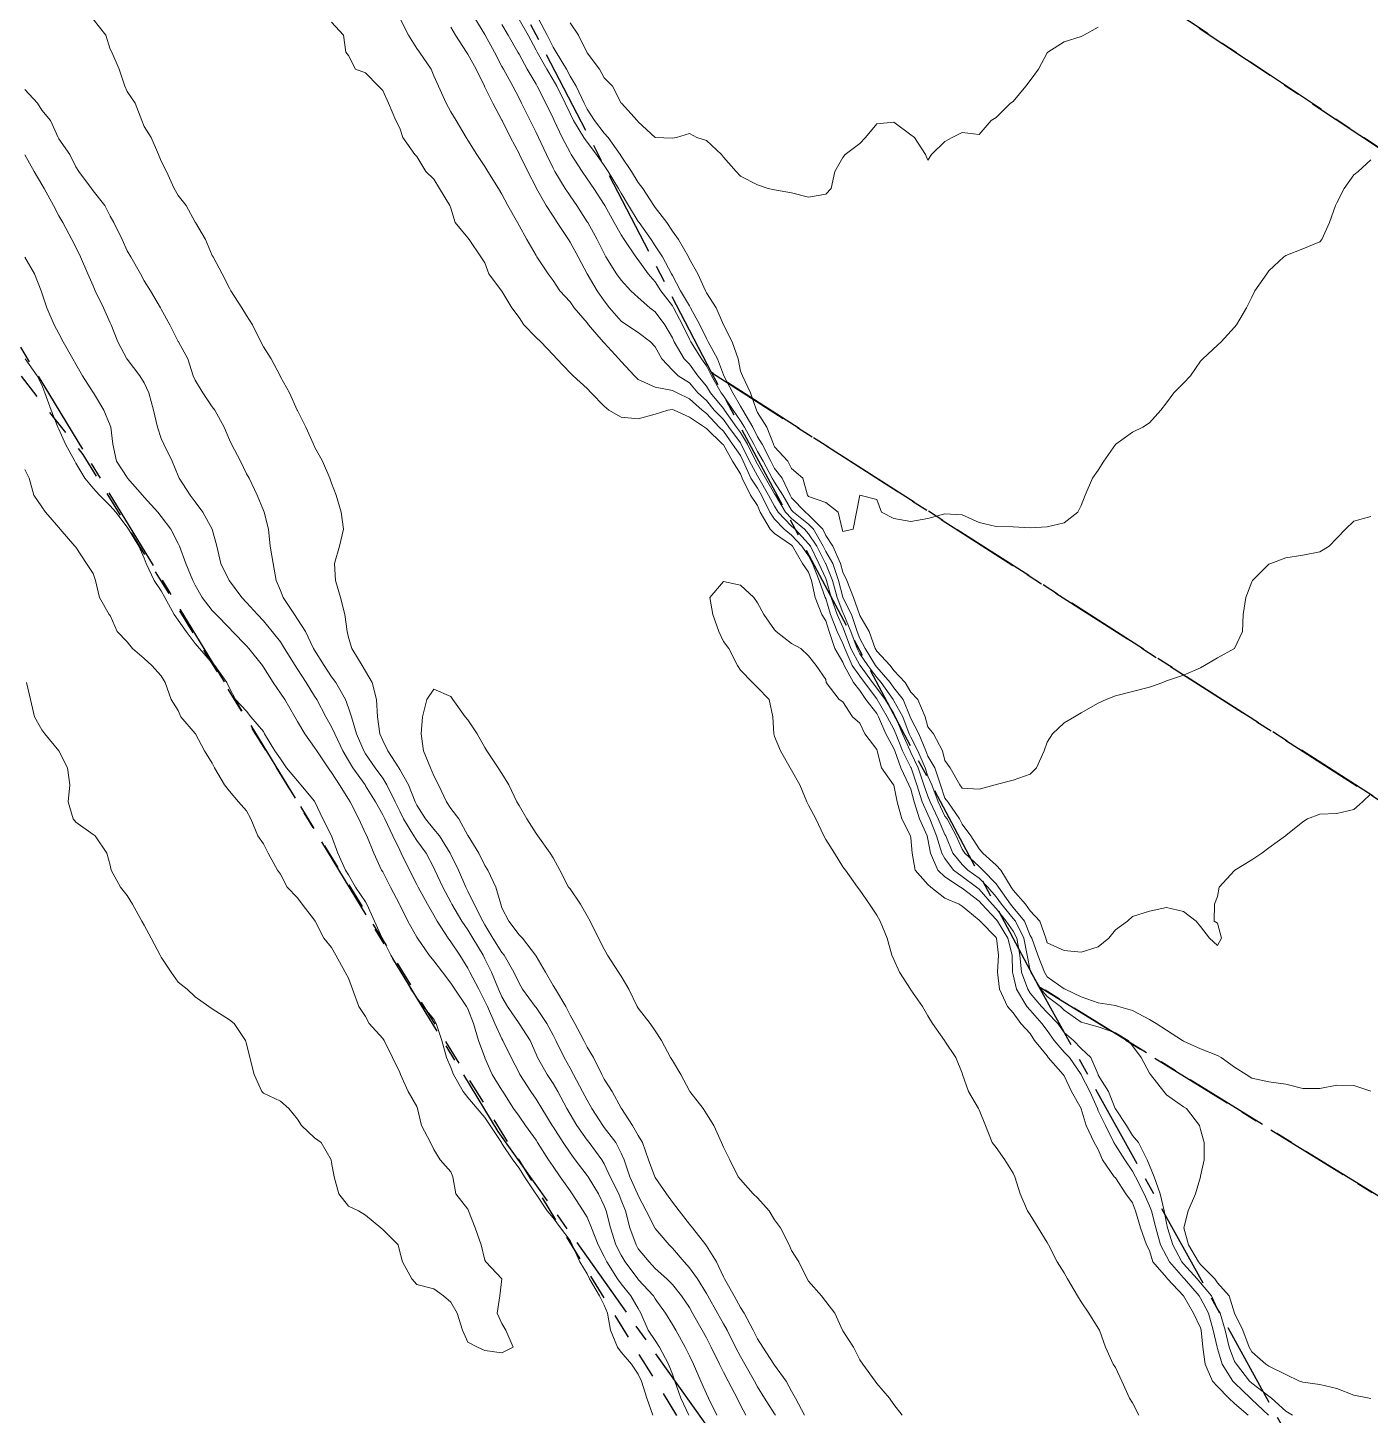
# Model space of a CAD drawing. Header units: centimetres. Extents: x 0 to 642158, y -847 to 649707.
# Drawn here: x 617417.83 to 617457.23, y 620195.25 to 620235.97 of the extents above; entities that cross this region are included whole.
import ezdxf

# ---------------------------------------------------------------- set-up
doc = ezdxf.new("R2010")
doc.units = ezdxf.units.CM
doc.header["$MEASUREMENT"] = 0
doc.linetypes.add('CENTERX2', pattern=[4, 2.5, -0.5, 0.5, -0.5])
doc.linetypes.add('JIS_02_0.7', pattern=[1.35, 0.75, -0.6])
doc.layers.add('SPW_parcellaire cadastral', color=7, linetype='CENTERX2', lineweight=25, true_color=0xff0542)
doc.layers.add('WAL_parcellaire agricole', color=7, linetype='JIS_02_0.7', lineweight=25)
doc.layers.add('WAL_topographie 0.5', color=253, linetype='Continuous', lineweight=20)

msp = doc.modelspace()

# ---------------------------------------------------------------- linework, layer by layer
at = {"layer": 'SPW_parcellaire cadastral'}
for points in [[(617422.264, 620255.938), (617394.382, 620310.321), (617388.083, 620323.22), (617458.111, 620272.172), (617456.24, 620269.434), (617460.908, 620266.101), (617462.09, 620267.668), (617460.938, 620270.103), (617463.522, 620267.972), (617485.747, 620213.588), (617422.264, 620255.938)], [(617422.264, 620255.938), (617485.747, 620213.588), (617491.611, 620191.308), (617483.013, 620196.657), (617477.521, 620200.466), (617437.901, 620225.854), (617422.264, 620255.938)], [(617456.546, 620168.435), (617388.461, 620212.187), (617404.111, 620243.08), (617409.815, 620239.405), (617431.631, 620203.58), (617456.546, 620168.435)], [(617491.867, 620188.41), (617491.495, 620180.646), (617447.506, 620207.836), (617437.901, 620225.854), (617477.521, 620200.466), (617476.154, 620198.338), (617481.797, 620194.543), (617491.867, 620188.41)], [(617458.142, 620188.627), (617447.506, 620207.836), (617491.495, 620180.646), (617492.229, 620172.734), (617497.335, 620165.167), (617458.142, 620188.627)]]:
    msp.add_lwpolyline(points, dxfattribs=at)
at = {"layer": 'WAL_parcellaire agricole'}
msp.add_lwpolyline([(617410.112, 620235.279), (617419.446, 620223.447), (617467.955, 620144.953)], dxfattribs=at)
at = {"layer": 'WAL_topographie 0.5'}
for points in [[(617439.777, 620195.25), (617439.75, 620195.291), (617439.45, 620195.75), (617439.25, 620196.082), (617439.161, 620196.25), (617438.878, 620196.75), (617438.75, 620196.97), (617438.602, 620197.25), (617438.354, 620197.75), (617438.25, 620197.938), (617438.075, 620198.25), (617437.788, 620198.75), (617437.75, 620198.819), (617437.483, 620199.25), (617437.25, 620199.577), (617437.098, 620199.75), (617436.75, 620200.156), (617436.659, 620200.25), (617436.25, 620200.732), (617436.239, 620200.75), (617435.982, 620201.25), (617435.75, 620201.7), (617435.73, 620201.75), (617435.506, 620202.25), (617435.333, 620202.75), (617435.25, 620202.94), (617435.091, 620203.25), (617434.75, 620203.698), (617434.71, 620203.75), (617434.391, 620204.25), (617434.25, 620204.494), (617434.115, 620204.75), (617433.849, 620205.25), (617433.75, 620205.438), (617433.578, 620205.75), (617433.33, 620206.25), (617433.25, 620206.402), (617433.065, 620206.75), (617432.75, 620207.215), (617432.722, 620207.25), (617432.354, 620207.75), (617432.25, 620207.93), (617432.102, 620208.25), (617431.817, 620208.75), (617431.75, 620208.831), (617431.482, 620209.25), (617431.25, 620209.638), (617431.185, 620209.75), (617430.936, 620210.25), (617430.75, 620210.635), (617430.694, 620210.75), (617430.476, 620211.25), (617430.25, 620211.707), (617430.229, 620211.75), (617429.912, 620212.25), (617429.75, 620212.449), (617429.504, 620212.75), (617429.25, 620213.153), (617429.204, 620213.25), (617429.004, 620213.75), (617428.75, 620214.196), (617428.719, 620214.25), (617428.4, 620214.75), (617428.25, 620215.056), (617428.167, 620215.25), (617428.094, 620215.75), (617428.07, 620216.25), (617427.939, 620216.75), (617427.75, 620217.082), (617427.646, 620217.25), (617427.347, 620217.75), (617427.25, 620218.074), (617427.205, 620218.25), (617427.142, 620218.75), (617427.011, 620219.25), (617426.868, 620219.75), (617426.839, 620220.25), (617426.984, 620220.75), (617427.103, 620221.25), (617427.036, 620221.75), (617426.881, 620222.25), (617426.75, 620222.607), (617426.702, 620222.75), (617426.487, 620223.25), (617426.25, 620223.673), (617426.216, 620223.75), (617425.998, 620224.25), (617425.75, 620224.731), (617425.741, 620224.75), (617425.515, 620225.25), (617425.25, 620225.726), (617425.238, 620225.75), (617424.981, 620226.25), (617424.75, 620226.601), (617424.674, 620226.75), (617424.429, 620227.25), (617424.25, 620227.519), (617424.115, 620227.75), (617423.795, 620228.25), (617423.75, 620228.323), (617423.538, 620228.75), (617423.272, 620229.25), (617423.25, 620229.288), (617423.049, 620229.75), (617422.76, 620230.25), (617422.75, 620230.265), (617422.48, 620230.75), (617422.25, 620231.041), (617422.134, 620231.25), (617421.902, 620231.75), (617421.75, 620232.053), (617421.674, 620232.25), (617421.454, 620232.75), (617421.25, 620233.067), (617421.185, 620233.25), (617420.984, 620233.75), (617420.75, 620234.102), (617420.684, 620234.25), (617420.52, 620234.75), (617420.297, 620235.25), (617420.25, 620235.344), (617420.129, 620235.75), (617419.75, 620236.215)], [(617426.75, 620236.133), (617427.099, 620235.75), (617427.173, 620235.25), (617427.25, 620235.15), (617427.45, 620234.75), (617427.75, 620234.645), (617428.131, 620234.25), (617428.25, 620234.131), (617428.423, 620233.75), (617428.633, 620233.25), (617428.75, 620233.019), (617428.841, 620232.75), (617429.192, 620232.25), (617429.25, 620232.194), (617429.517, 620231.75), (617429.75, 620231.529), (617429.913, 620231.25), (617430.218, 620230.75), (617430.25, 620230.669), (617430.373, 620230.25), (617430.75, 620229.801), (617430.785, 620229.75), (617431.128, 620229.25), (617431.25, 620229.066), (617431.365, 620228.75), (617431.737, 620228.25), (617431.75, 620228.237), (617432.037, 620227.75), (617432.25, 620227.469), (617432.395, 620227.25), (617432.75, 620226.879), (617432.891, 620226.75), (617433.25, 620226.37), (617433.362, 620226.25), (617433.75, 620225.837), (617433.841, 620225.75), (617434.25, 620225.382), (617434.37, 620225.25), (617434.75, 620224.859), (617434.882, 620224.75), (617435.25, 620224.545), (617435.75, 620224.488), (617436.25, 620224.63), (617436.621, 620224.75), (617436.75, 620224.768), (617436.802, 620224.75), (617437.25, 620224.54), (617437.691, 620224.25), (617437.75, 620224.205), (617438.225, 620223.75), (617438.25, 620223.729), (617438.512, 620223.25), (617438.75, 620222.875), (617438.798, 620222.75), (617439.046, 620222.25), (617439.25, 620221.95), (617439.33, 620221.75), (617439.622, 620221.25), (617439.75, 620221.124), (617440.25, 620220.78), (617440.278, 620220.75), (617440.569, 620220.25), (617440.75, 620219.987), (617440.832, 620219.75), (617440.943, 620219.25), (617441.138, 620218.75), (617441.25, 620218.565), (617441.348, 620218.25), (617441.521, 620217.75), (617441.75, 620217.351), (617441.791, 620217.25), (617442.066, 620216.75), (617442.25, 620216.521), (617442.426, 620216.25), (617442.75, 620215.84), (617442.803, 620215.75), (617443.011, 620215.25), (617443.25, 620214.817), (617443.275, 620214.75), (617443.458, 620214.25), (617443.692, 620213.75), (617443.75, 620213.625), (617443.843, 620213.25), (617444.001, 620212.75), (617444.224, 620212.25), (617444.25, 620212.154), (617444.325, 620211.75), (617444.539, 620211.25), (617444.75, 620211.047), (617445.204, 620210.75), (617445.25, 620210.719), (617445.75, 620210.34), (617445.828, 620210.25), (617446.25, 620209.798), (617446.288, 620209.75), (617446.597, 620209.25), (617446.719, 620208.75), (617446.727, 620208.25), (617446.75, 620208.177), (617446.85, 620207.75), (617447.15, 620207.25), (617447.25, 620207.136), (617447.595, 620206.75), (617447.75, 620206.541), (617447.955, 620206.25), (617448.25, 620205.902), (617448.401, 620205.75), (617448.744, 620205.25), (617448.75, 620205.239), (617448.999, 620204.75), (617449.221, 620204.25), (617449.25, 620204.187), (617449.458, 620203.75), (617449.71, 620203.25), (617449.75, 620203.181), (617450.027, 620202.75), (617450.25, 620202.41), (617450.341, 620202.25), (617450.592, 620201.75), (617450.75, 620201.396), (617450.806, 620201.25), (617450.942, 620200.75), (617451.072, 620200.25), (617451.25, 620199.915), (617451.34, 620199.75), (617451.75, 620199.282), (617451.779, 620199.25), (617452.205, 620198.75), (617452.25, 620198.688), (617452.481, 620198.25), (617452.62, 620197.75), (617452.737, 620197.25), (617452.75, 620197.208), (617452.885, 620196.75), (617453.199, 620196.25), (617453.25, 620196.198), (617453.715, 620195.75), (617453.75, 620195.717), (617454.242, 620195.25)], [(617428.752, 620236.25), (617429.006, 620235.75), (617429.25, 620235.355), (617429.327, 620235.25), (617429.67, 620234.75), (617429.75, 620234.561), (617429.89, 620234.25), (617430.115, 620233.75), (617430.25, 620233.504), (617430.408, 620233.25), (617430.704, 620232.75), (617430.75, 620232.672), (617431.015, 620232.25), (617431.25, 620231.895), (617431.334, 620231.75), (617431.644, 620231.25), (617431.75, 620231.08), (617431.921, 620230.75), (617432.208, 620230.25), (617432.25, 620230.167), (617432.48, 620229.75), (617432.75, 620229.287), (617432.774, 620229.25), (617433.109, 620228.75), (617433.25, 620228.554), (617433.448, 620228.25), (617433.75, 620227.92), (617433.869, 620227.75), (617434.25, 620227.305), (617434.29, 620227.25), (617434.721, 620226.75), (617434.75, 620226.719), (617435.184, 620226.25), (617435.25, 620226.169), (617435.643, 620225.75), (617435.75, 620225.648), (617436.25, 620225.418), (617436.75, 620225.327), (617436.887, 620225.25), (617437.25, 620225.078), (617437.623, 620224.75), (617437.75, 620224.647), (617438.124, 620224.25), (617438.25, 620224.127), (617438.511, 620223.75), (617438.75, 620223.414), (617438.83, 620223.25), (617439.052, 620222.75), (617439.25, 620222.459), (617439.366, 620222.25), (617439.606, 620221.75), (617439.75, 620221.551), (617440.035, 620221.25), (617440.25, 620221.075), (617440.55, 620220.75), (617440.75, 620220.473), (617440.863, 620220.25), (617441.057, 620219.75), (617441.233, 620219.25), (617441.25, 620219.214), (617441.394, 620218.75), (617441.583, 620218.25), (617441.75, 620217.902), (617441.807, 620217.75), (617442.025, 620217.25), (617442.25, 620216.937), (617442.386, 620216.75), (617442.75, 620216.27), (617442.765, 620216.25), (617443.058, 620215.75), (617443.25, 620215.385), (617443.306, 620215.25), (617443.501, 620214.75), (617443.75, 620214.264), (617443.756, 620214.25), (617443.929, 620213.75), (617444.081, 620213.25), (617444.25, 620212.878), (617444.309, 620212.75), (617444.504, 620212.25), (617444.656, 620211.75), (617444.75, 620211.584), (617444.996, 620211.25), (617445.25, 620211.056), (617445.674, 620210.75), (617445.75, 620210.691), (617446.131, 620210.25), (617446.25, 620210.123), (617446.55, 620209.75), (617446.75, 620209.458), (617446.862, 620209.25), (617446.948, 620208.75), (617446.999, 620208.25), (617447.177, 620207.75), (617447.25, 620207.64), (617447.586, 620207.25), (617447.75, 620207.069), (617448.059, 620206.75), (617448.25, 620206.479), (617448.518, 620206.25), (617448.75, 620206.015), (617449.029, 620205.75), (617449.243, 620205.25), (617449.25, 620205.233), (617449.548, 620204.75), (617449.747, 620204.25), (617449.75, 620204.242), (617450.076, 620203.75), (617450.25, 620203.459), (617450.432, 620203.25), (617450.685, 620202.75), (617450.75, 620202.576), (617450.884, 620202.25), (617451.069, 620201.75), (617451.179, 620201.25), (617451.25, 620200.884), (617451.283, 620200.75), (617451.435, 620200.25), (617451.702, 620199.75), (617451.75, 620199.695), (617452.149, 620199.25), (617452.25, 620199.133), (617452.571, 620198.75), (617452.75, 620198.376), (617452.822, 620198.25), (617452.977, 620197.75), (617453.093, 620197.25), (617453.25, 620196.831), (617453.301, 620196.75), (617453.691, 620196.25), (617453.75, 620196.193), (617454.25, 620195.806), (617454.329, 620195.75), (617454.75, 620195.373), (617454.951, 620195.25)], [(617430.955, 620236.25), (617431.25, 620235.769), (617431.261, 620235.75), (617431.533, 620235.25), (617431.75, 620234.835), (617431.794, 620234.75), (617432.064, 620234.25), (617432.25, 620233.9), (617432.326, 620233.75), (617432.575, 620233.25), (617432.75, 620232.898), (617432.819, 620232.75), (617433.052, 620232.25), (617433.25, 620231.845), (617433.298, 620231.75), (617433.603, 620231.25), (617433.75, 620231.031), (617433.946, 620230.75), (617434.25, 620230.275), (617434.265, 620230.25), (617434.541, 620229.75), (617434.75, 620229.341), (617434.801, 620229.25), (617435.111, 620228.75), (617435.25, 620228.556), (617435.529, 620228.25), (617435.75, 620228.052), (617436.087, 620227.75), (617436.25, 620227.628), (617436.527, 620227.25), (617436.75, 620226.867), (617436.802, 620226.75), (617437.096, 620226.25), (617437.25, 620226.094), (617437.499, 620225.75), (617437.75, 620225.451), (617437.87, 620225.25), (617438.25, 620224.791), (617438.279, 620224.75), (617438.63, 620224.25), (617438.75, 620224.088), (617438.957, 620223.75), (617439.201, 620223.25), (617439.25, 620223.16), (617439.488, 620222.75), (617439.75, 620222.293), (617439.777, 620222.25), (617440.069, 620221.75), (617440.25, 620221.563), (617440.623, 620221.25), (617440.75, 620221.113), (617440.986, 620220.75), (617441.243, 620220.25), (617441.25, 620220.235), (617441.449, 620219.75), (617441.582, 620219.25), (617441.75, 620218.808), (617441.78, 620218.75), (617441.991, 620218.25), (617442.169, 620217.75), (617442.25, 620217.599), (617442.487, 620217.25), (617442.75, 620216.896), (617442.875, 620216.75), (617443.232, 620216.25), (617443.25, 620216.22), (617443.518, 620215.75), (617443.704, 620215.25), (617443.75, 620215.147), (617443.957, 620214.75), (617444.166, 620214.25), (617444.25, 620214.009), (617444.361, 620213.75), (617444.552, 620213.25), (617444.75, 620212.83), (617444.81, 620212.75), (617445.076, 620212.25), (617445.25, 620211.864), (617445.331, 620211.75), (617445.75, 620211.358), (617445.864, 620211.25), (617446.25, 620210.845), (617446.321, 620210.75), (617446.672, 620210.25), (617446.75, 620210.153), (617447.087, 620209.75), (617447.25, 620209.334), (617447.3, 620209.25), (617447.471, 620208.75), (617447.668, 620208.25), (617447.75, 620208.114), (617448.25, 620207.765), (617448.28, 620207.75), (617448.75, 620207.531), (617449.25, 620207.35), (617449.75, 620207.278), (617449.838, 620207.25), (617450.25, 620207.133), (617450.75, 620206.862), (617450.951, 620206.75), (617451.25, 620206.548), (617451.72, 620206.25), (617451.75, 620206.227), (617452.25, 620206.007), (617452.75, 620205.808), (617452.853, 620205.75), (617453.25, 620205.464), (617453.59, 620205.25), (617453.75, 620205.145), (617454.25, 620205.036), (617454.75, 620204.97), (617455.25, 620204.841), (617455.75, 620204.838), (617456.25, 620204.94), (617456.75, 620204.931), (617457.25, 620204.758)], [(617431.75, 620236.068), (617431.936, 620235.75), (617432.216, 620235.25), (617432.25, 620235.189), (617432.485, 620234.75), (617432.75, 620234.315), (617432.787, 620234.25), (617433.033, 620233.75), (617433.25, 620233.317), (617433.28, 620233.25), (617433.52, 620232.75), (617433.75, 620232.306), (617433.784, 620232.25), (617434.101, 620231.75), (617434.25, 620231.539), (617434.446, 620231.25), (617434.75, 620230.785), (617434.77, 620230.75), (617435.042, 620230.25), (617435.25, 620229.893), (617435.34, 620229.75), (617435.679, 620229.25), (617435.75, 620229.159), (617436.043, 620228.75), (617436.25, 620228.509), (617436.409, 620228.25), (617436.75, 620227.804), (617436.784, 620227.75), (617437.051, 620227.25), (617437.25, 620226.827), (617437.29, 620226.75), (617437.609, 620226.25), (617437.75, 620226.046), (617437.901, 620225.75), (617438.179, 620225.25), (617438.25, 620225.164), (617438.537, 620224.75), (617438.75, 620224.431), (617438.865, 620224.25), (617439.142, 620223.75), (617439.25, 620223.529), (617439.414, 620223.25), (617439.683, 620222.75), (617439.75, 620222.633), (617439.991, 620222.25), (617440.25, 620221.808), (617440.306, 620221.75), (617440.75, 620221.397), (617440.891, 620221.25), (617441.173, 620220.75), (617441.25, 620220.6), (617441.463, 620220.25), (617441.624, 620219.75), (617441.75, 620219.261), (617441.755, 620219.25), (617442.011, 620218.75), (617442.178, 620218.25), (617442.25, 620218.044), (617442.411, 620217.75), (617442.715, 620217.25), (617442.75, 620217.203), (617443.14, 620216.75), (617443.25, 620216.594), (617443.522, 620216.25), (617443.732, 620215.75), (617443.75, 620215.7), (617443.983, 620215.25), (617444.189, 620214.75), (617444.25, 620214.596), (617444.448, 620214.25), (617444.616, 620213.75), (617444.75, 620213.363), (617444.837, 620213.25), (617445.181, 620212.75), (617445.25, 620212.597), (617445.509, 620212.25), (617445.75, 620211.871), (617445.859, 620211.75), (617446.25, 620211.394), (617446.389, 620211.25), (617446.695, 620210.75), (617446.75, 620210.664), (617447.111, 620210.25), (617447.25, 620210.049), (617447.538, 620209.75), (617447.709, 620209.25), (617447.75, 620209.111), (617448.25, 620208.886), (617448.75, 620208.837), (617449.25, 620208.992), (617449.563, 620209.25), (617449.75, 620209.497), (617450.102, 620209.75), (617450.25, 620209.89), (617450.75, 620210.046), (617451.25, 620210.147), (617451.75, 620210.036), (617452.125, 620209.75), (617452.25, 620209.596), (617452.515, 620209.25), (617452.75, 620209.039), (617452.861, 620209.25), (617452.75, 620209.694), (617452.65, 620209.75), (617452.655, 620210.25), (617452.75, 620210.472), (617452.801, 620210.75), (617453.25, 620211.239), (617453.26, 620211.25), (617453.75, 620211.552), (617454.046, 620211.75), (617454.25, 620211.905), (617454.74, 620212.25), (617454.75, 620212.26), (617455.25, 620212.661), (617455.393, 620212.75), (617455.75, 620212.89), (617456.25, 620212.907), (617456.75, 620213.025), (617457.005, 620213.25), (617457.25, 620213.482)], [(617432.25, 620236.21), (617432.514, 620235.75), (617432.75, 620235.306), (617432.78, 620235.25), (617433.065, 620234.75), (617433.25, 620234.442), (617433.362, 620234.25), (617433.604, 620233.75), (617433.75, 620233.451), (617433.852, 620233.25), (617434.155, 620232.75), (617434.25, 620232.607), (617434.526, 620232.25), (617434.75, 620231.929), (617434.863, 620231.75), (617435.17, 620231.25), (617435.25, 620231.115), (617435.466, 620230.75), (617435.75, 620230.287), (617435.776, 620230.25), (617436.125, 620229.75), (617436.25, 620229.572), (617436.457, 620229.25), (617436.721, 620228.75), (617436.75, 620228.701), (617436.991, 620228.25), (617437.25, 620227.804), (617437.284, 620227.75), (617437.552, 620227.25), (617437.75, 620226.847), (617437.804, 620226.75), (617438.073, 620226.25), (617438.25, 620225.782), (617438.263, 620225.75), (617438.528, 620225.25), (617438.75, 620224.861), (617438.82, 620224.75), (617439.11, 620224.25), (617439.25, 620223.963), (617439.388, 620223.75), (617439.637, 620223.25), (617439.75, 620223.032), (617439.974, 620222.75), (617440.204, 620222.25), (617440.25, 620222.172), (617440.659, 620221.75), (617440.75, 620221.678), (617441.161, 620221.25), (617441.25, 620221.071), (617441.459, 620220.75), (617441.685, 620220.25), (617441.75, 620219.995), (617441.874, 620219.75), (617442.069, 620219.25), (617442.242, 620218.75), (617442.25, 620218.723), (617442.523, 620218.25), (617442.703, 620217.75), (617442.75, 620217.671), (617443.14, 620217.25), (617443.25, 620217.104), (617443.584, 620216.75), (617443.75, 620216.468), (617443.949, 620216.25), (617444.167, 620215.75), (617444.25, 620215.452), (617444.415, 620215.25), (617444.673, 620214.75), (617444.75, 620214.461), (617444.905, 620214.25), (617445.188, 620213.75), (617445.25, 620213.651), (617445.75, 620213.623), (617446.226, 620213.75), (617446.25, 620213.758), (617446.75, 620213.891), (617447.25, 620214.06), (617447.438, 620214.25), (617447.661, 620214.75), (617447.75, 620215), (617447.901, 620215.25), (617448.25, 620215.574), (617448.548, 620215.75), (617448.75, 620215.863), (617449.25, 620216.152), (617449.476, 620216.25), (617449.75, 620216.367), (617450.25, 620216.485), (617450.75, 620216.612), (617451.146, 620216.75), (617451.25, 620216.803), (617451.75, 620216.97), (617452.25, 620217.188), (617452.362, 620217.25), (617452.75, 620217.478), (617453.25, 620217.75), (617453.25, 620217.75), (617453.477, 620218.25), (617453.498, 620218.75), (617453.582, 620219.25), (617453.75, 620219.706), (617453.77, 620219.75), (617454.25, 620220.226), (617454.31, 620220.25), (617454.75, 620220.412), (617455.25, 620220.491), (617455.75, 620220.591), (617456.025, 620220.75), (617456.25, 620220.99), (617456.5, 620221.25), (617456.75, 620221.49), (617457.25, 620221.628)], [(617432.809, 620236.25), (617433.076, 620235.75), (617433.25, 620235.399), (617433.34, 620235.25), (617433.639, 620234.75), (617433.75, 620234.546), (617433.929, 620234.25), (617434.166, 620233.75), (617434.25, 620233.582), (617434.461, 620233.25), (617434.75, 620232.879), (617434.862, 620232.75), (617435.217, 620232.25), (617435.25, 620232.197), (617435.552, 620231.75), (617435.75, 620231.425), (617435.882, 620231.25), (617436.211, 620230.75), (617436.25, 620230.692), (617436.584, 620230.25), (617436.75, 620229.997), (617436.932, 620229.75), (617437.222, 620229.25), (617437.25, 620229.181), (617437.494, 620228.75), (617437.718, 620228.25), (617437.75, 620228.186), (617438.034, 620227.75), (617438.249, 620227.25), (617438.25, 620227.248), (617438.503, 620226.75), (617438.677, 620226.25), (617438.75, 620225.894), (617438.811, 620225.75), (617439.047, 620225.25), (617439.221, 620224.75), (617439.25, 620224.678), (617439.526, 620224.25), (617439.717, 620223.75), (617439.75, 620223.665), (617440.135, 620223.25), (617440.25, 620223.032), (617440.581, 620222.75), (617440.711, 620222.25), (617440.75, 620222.209), (617441.25, 620222.032), (617441.612, 620221.75), (617441.73, 620221.25), (617441.75, 620221.182), (617442.053, 620221.25), (617442.152, 620221.75), (617442.25, 620222.25), (617442.25, 620222.25), (617442.25, 620222.25), (617442.75, 620222.125), (617442.886, 620221.75), (617443.25, 620221.568), (617443.75, 620221.479), (617444.25, 620221.568), (617444.75, 620221.708), (617445.25, 620221.676), (617445.75, 620221.447), (617446.25, 620221.334), (617446.75, 620221.32), (617447.25, 620221.295), (617447.75, 620221.319), (617448.25, 620221.439), (617448.646, 620221.75), (617448.75, 620221.95), (617448.865, 620222.25), (617449.083, 620222.75), (617449.25, 620222.983), (617449.412, 620223.25), (617449.75, 620223.74), (617449.762, 620223.75), (617450.25, 620224.103), (617450.554, 620224.25), (617450.75, 620224.375), (617451.08, 620224.75), (617451.25, 620224.963), (617451.467, 620225.25), (617451.75, 620225.538), (617451.958, 620225.75), (617452.25, 620226.181), (617452.316, 620226.25), (617452.75, 620226.652), (617452.853, 620226.75), (617453.25, 620227.181), (617453.304, 620227.25), (617453.597, 620227.75), (617453.75, 620228.063), (617453.846, 620228.25), (617454.194, 620228.75), (617454.25, 620228.831), (617454.693, 620229.25), (617454.75, 620229.286), (617455.25, 620229.483), (617455.75, 620229.689), (617455.807, 620229.75), (617456.035, 620230.25), (617456.213, 620230.75), (617456.25, 620230.829), (617456.469, 620231.25), (617456.75, 620231.652), (617456.878, 620231.75), (617457.25, 620232.087)], [(617433.75, 620236.109), (617433.998, 620235.75), (617434.241, 620235.25), (617434.25, 620235.232), (617434.608, 620234.75), (617434.75, 620234.496), (617434.994, 620234.25), (617435.25, 620233.758), (617435.257, 620233.75), (617435.718, 620233.25), (617435.75, 620233.205), (617436.245, 620232.75), (617436.25, 620232.745), (617436.75, 620232.728), (617436.875, 620232.75), (617437.25, 620232.86), (617437.464, 620232.75), (617437.75, 620232.656), (617438.191, 620232.25), (617438.25, 620232.174), (617438.618, 620231.75), (617438.75, 620231.615), (617439.25, 620231.361), (617439.562, 620231.25), (617439.75, 620231.21), (617440.25, 620231.121), (617440.75, 620230.994), (617441.25, 620231.088), (617441.412, 620231.25), (617441.517, 620231.75), (617441.75, 620232.162), (617441.822, 620232.25), (617442.25, 620232.571), (617442.422, 620232.75), (617442.75, 620233.146), (617443.25, 620233.193), (617443.75, 620232.822), (617443.854, 620232.75), (617444.176, 620232.25), (617444.25, 620232.083), (617444.355, 620232.25), (617444.75, 620232.625), (617444.959, 620232.75), (617445.25, 620232.896), (617445.75, 620232.833), (617446.107, 620233.25), (617446.25, 620233.338), (617446.674, 620233.75), (617446.75, 620233.808), (617447.123, 620234.25), (617447.25, 620234.417), (617447.491, 620234.75), (617447.75, 620235.233), (617447.766, 620235.25), (617448.25, 620235.556), (617448.75, 620235.713), (617448.82, 620235.75), (617449.25, 620235.981)], [(617430.25, 620235.986), (617430.384, 620235.75), (617430.714, 620235.25), (617430.75, 620235.195), (617430.988, 620234.75), (617431.234, 620234.25), (617431.25, 620234.221), (617431.485, 620233.75), (617431.75, 620233.26), (617431.755, 620233.25), (617432.003, 620232.75), (617432.25, 620232.281), (617432.265, 620232.25), (617432.507, 620231.75), (617432.75, 620231.283), (617432.767, 620231.25), (617433.049, 620230.75), (617433.25, 620230.443), (617433.374, 620230.25), (617433.702, 620229.75), (617433.75, 620229.677), (617433.983, 620229.25), (617434.25, 620228.75), (617434.25, 620228.75), (617434.548, 620228.25), (617434.75, 620227.95), (617434.905, 620227.75), (617435.25, 620227.359), (617435.405, 620227.25), (617435.75, 620227.021), (617436.107, 620226.75), (617436.25, 620226.609), (617436.441, 620226.25), (617436.75, 620225.923), (617436.92, 620225.75), (617437.25, 620225.547), (617437.502, 620225.25), (617437.75, 620225.026), (617437.98, 620224.75), (617438.25, 620224.467), (617438.404, 620224.25), (617438.75, 620223.784), (617438.771, 620223.75), (617439.016, 620223.25), (617439.25, 620222.823), (617439.292, 620222.75), (617439.571, 620222.25), (617439.75, 620221.927), (617439.853, 620221.75), (617440.25, 620221.34), (617440.357, 620221.25), (617440.75, 620220.825), (617440.799, 620220.75), (617441.053, 620220.25), (617441.25, 620219.81), (617441.274, 620219.75), (617441.411, 620219.25), (617441.584, 620218.75), (617441.75, 620218.374), (617441.804, 620218.25), (617441.988, 620217.75), (617442.25, 620217.263), (617442.259, 620217.25), (617442.625, 620216.75), (617442.75, 620216.584), (617442.998, 620216.25), (617443.25, 620215.844), (617443.303, 620215.75), (617443.505, 620215.25), (617443.726, 620214.75), (617443.75, 620214.703), (617443.961, 620214.25), (617444.134, 620213.75), (617444.25, 620213.421), (617444.318, 620213.25), (617444.549, 620212.75), (617444.75, 620212.296), (617444.776, 620212.25), (617444.981, 620211.75), (617445.25, 620211.415), (617445.425, 620211.25), (617445.75, 620211.011), (617446.003, 620210.75), (617446.25, 620210.465), (617446.41, 620210.25), (617446.75, 620209.827), (617446.815, 620209.75), (617447.068, 620209.25), (617447.162, 620208.75), (617447.25, 620208.298), (617447.268, 620208.25), (617447.566, 620207.75), (617447.75, 620207.538), (617448.141, 620207.25), (617448.25, 620207.136), (617448.75, 620206.786), (617448.898, 620206.75), (617449.25, 620206.647), (617449.75, 620206.474), (617450.122, 620206.25), (617450.25, 620206.09), (617450.508, 620205.75), (617450.75, 620205.294), (617450.777, 620205.25), (617451.168, 620204.75), (617451.25, 620204.65), (617451.75, 620204.302), (617451.838, 620204.25), (617452.216, 620203.75), (617452.25, 620203.639), (617452.356, 620203.25), (617452.356, 620202.75), (617452.25, 620202.264), (617452.248, 620202.25), (617452.104, 620201.75), (617451.882, 620201.25), (617451.761, 620200.75), (617451.896, 620200.25), (617452.189, 620199.75), (617452.25, 620199.678), (617452.666, 620199.25), (617452.75, 620199.136), (617453.092, 620198.75), (617453.249, 620198.25), (617453.25, 620198.247), (617453.486, 620197.75), (617453.679, 620197.25), (617453.75, 620197.11), (617454.168, 620196.75), (617454.25, 620196.686), (617454.75, 620196.447), (617455.157, 620196.25), (617455.25, 620196.218), (617455.75, 620196.15), (617456.25, 620196.038), (617456.75, 620195.838), (617457.2, 620195.75), (617457.25, 620195.742)], [(617438.904, 620195.25), (617438.75, 620195.548), (617438.65, 620195.75), (617438.389, 620196.25), (617438.25, 620196.518), (617438.132, 620196.75), (617437.886, 620197.25), (617437.75, 620197.519), (617437.626, 620197.75), (617437.343, 620198.25), (617437.25, 620198.408), (617437.022, 620198.75), (617436.75, 620199.085), (617436.588, 620199.25), (617436.25, 620199.56), (617436.066, 620199.75), (617435.75, 620200.134), (617435.685, 620200.25), (617435.498, 620200.75), (617435.374, 620201.25), (617435.25, 620201.565), (617435.176, 620201.75), (617434.927, 620202.25), (617434.75, 620202.633), (617434.678, 620202.75), (617434.31, 620203.25), (617434.25, 620203.326), (617433.944, 620203.75), (617433.75, 620204.085), (617433.657, 620204.25), (617433.391, 620204.75), (617433.25, 620204.985), (617433.072, 620205.25), (617432.791, 620205.75), (617432.75, 620205.848), (617432.574, 620206.25), (617432.251, 620206.75), (617432.25, 620206.751), (617431.912, 620207.25), (617431.75, 620207.53), (617431.65, 620207.75), (617431.447, 620208.25), (617431.25, 620208.647), (617431.196, 620208.75), (617430.894, 620209.25), (617430.75, 620209.497), (617430.577, 620209.75), (617430.279, 620210.25), (617430.25, 620210.308), (617430.014, 620210.75), (617429.782, 620211.25), (617429.75, 620211.315), (617429.522, 620211.75), (617429.25, 620212.113), (617429.165, 620212.25), (617428.863, 620212.75), (617428.75, 620212.973), (617428.615, 620213.25), (617428.374, 620213.75), (617428.25, 620213.943), (617428.03, 620214.25), (617427.75, 620214.661), (617427.696, 620214.75), (617427.484, 620215.25), (617427.334, 620215.75), (617427.25, 620216.015), (617427.16, 620216.25), (617426.877, 620216.75), (617426.75, 620216.922), (617426.528, 620217.25), (617426.25, 620217.698), (617426.22, 620217.75), (617425.982, 620218.25), (617425.75, 620218.617), (617425.663, 620218.75), (617425.329, 620219.25), (617425.25, 620219.456), (617425.128, 620219.75), (617425.034, 620220.25), (617424.952, 620220.75), (617424.896, 620221.25), (617424.768, 620221.75), (617424.75, 620221.798), (617424.562, 620222.25), (617424.333, 620222.75), (617424.25, 620222.878), (617424.073, 620223.25), (617423.816, 620223.75), (617423.75, 620223.871), (617423.601, 620224.25), (617423.322, 620224.75), (617423.25, 620224.843), (617422.975, 620225.25), (617422.75, 620225.623), (617422.691, 620225.75), (617422.536, 620226.25), (617422.258, 620226.75), (617422.25, 620226.761), (617422.007, 620227.25), (617421.75, 620227.707), (617421.729, 620227.75), (617421.433, 620228.25), (617421.25, 620228.545), (617421.14, 620228.75), (617420.862, 620229.25), (617420.75, 620229.424), (617420.609, 620229.75), (617420.361, 620230.25), (617420.25, 620230.436), (617420.093, 620230.75), (617419.75, 620231.183), (617419.702, 620231.25), (617419.333, 620231.75), (617419.25, 620231.885), (617419.071, 620232.25), (617418.75, 620232.709), (617418.73, 620232.75), (617418.505, 620233.25), (617418.25, 620233.545), (617418.121, 620233.75), (617417.75, 620234.157)], [(617438.056, 620195.25), (617437.815, 620195.75), (617437.75, 620195.883), (617437.587, 620196.25), (617437.372, 620196.75), (617437.25, 620196.996), (617437.129, 620197.25), (617436.851, 620197.75), (617436.75, 620197.916), (617436.547, 620198.25), (617436.25, 620198.663), (617436.197, 620198.75), (617435.75, 620199.231), (617435.734, 620199.25), (617435.366, 620199.75), (617435.25, 620199.947), (617435.096, 620200.25), (617434.938, 620200.75), (617434.808, 620201.25), (617434.75, 620201.397), (617434.578, 620201.75), (617434.276, 620202.25), (617434.25, 620202.291), (617433.902, 620202.75), (617433.75, 620202.95), (617433.544, 620203.25), (617433.25, 620203.71), (617433.224, 620203.75), (617432.922, 620204.25), (617432.75, 620204.527), (617432.6, 620204.75), (617432.275, 620205.25), (617432.25, 620205.299), (617432.018, 620205.75), (617431.777, 620206.25), (617431.75, 620206.295), (617431.545, 620206.75), (617431.321, 620207.25), (617431.25, 620207.402), (617431.069, 620207.75), (617430.811, 620208.25), (617430.75, 620208.37), (617430.511, 620208.75), (617430.25, 620209.142), (617430.171, 620209.25), (617429.848, 620209.75), (617429.75, 620209.926), (617429.565, 620210.25), (617429.288, 620210.75), (617429.25, 620210.828), (617429.035, 620211.25), (617428.795, 620211.75), (617428.75, 620211.833), (617428.547, 620212.25), (617428.309, 620212.75), (617428.25, 620212.873), (617428.035, 620213.25), (617427.75, 620213.726), (617427.734, 620213.75), (617427.371, 620214.25), (617427.25, 620214.463), (617427.084, 620214.75), (617426.841, 620215.25), (617426.75, 620215.456), (617426.583, 620215.75), (617426.314, 620216.25), (617426.25, 620216.357), (617426.004, 620216.75), (617425.75, 620217.142), (617425.678, 620217.25), (617425.371, 620217.75), (617425.25, 620217.946), (617425.011, 620218.25), (617424.75, 620218.565), (617424.572, 620218.75), (617424.25, 620219.106), (617424.118, 620219.25), (617423.75, 620219.737), (617423.74, 620219.75), (617423.498, 620220.25), (617423.381, 620220.75), (617423.25, 620221.25), (617423.25, 620221.25), (617422.976, 620221.75), (617422.75, 620222.06), (617422.601, 620222.25), (617422.277, 620222.75), (617422.25, 620222.821), (617422.069, 620223.25), (617421.829, 620223.75), (617421.75, 620223.917), (617421.644, 620224.25), (617421.528, 620224.75), (617421.385, 620225.25), (617421.25, 620225.551), (617421.12, 620225.75), (617420.75, 620226.242), (617420.744, 620226.25), (617420.477, 620226.75), (617420.28, 620227.25), (617420.25, 620227.312), (617420.06, 620227.75), (617419.816, 620228.25), (617419.75, 620228.392), (617419.593, 620228.75), (617419.381, 620229.25), (617419.25, 620229.531), (617419.132, 620229.75), (617418.862, 620230.25), (617418.75, 620230.452), (617418.585, 620230.75), (617418.318, 620231.25), (617418.25, 620231.368), (617418.023, 620231.75), (617417.75, 620232.239)], [(617437.238, 620195.25), (617436.997, 620195.75), (617436.823, 620196.25), (617436.75, 620196.453), (617436.636, 620196.75), (617436.373, 620197.25), (617436.25, 620197.447), (617436.039, 620197.75), (617435.827, 620198.25), (617435.75, 620198.38), (617435.536, 620198.75), (617435.25, 620199.109), (617435.141, 620199.25), (617434.829, 620199.75), (617434.75, 620199.913), (617434.569, 620200.25), (617434.382, 620200.75), (617434.25, 620201.064), (617434.137, 620201.25), (617433.812, 620201.75), (617433.75, 620201.838), (617433.461, 620202.25), (617433.25, 620202.553), (617433.115, 620202.75), (617432.795, 620203.25), (617432.75, 620203.321), (617432.439, 620203.75), (617432.25, 620204.025), (617432.092, 620204.25), (617431.774, 620204.75), (617431.75, 620204.79), (617431.462, 620205.25), (617431.25, 620205.737), (617431.244, 620205.75), (617431.063, 620206.25), (617430.91, 620206.75), (617430.75, 620207.175), (617430.712, 620207.25), (617430.366, 620207.75), (617430.25, 620207.926), (617430.001, 620208.25), (617429.75, 620208.583), (617429.616, 620208.75), (617429.268, 620209.25), (617429.25, 620209.282), (617428.988, 620209.75), (617428.75, 620210.23), (617428.74, 620210.25), (617428.479, 620210.75), (617428.25, 620211.194), (617428.219, 620211.25), (617427.993, 620211.75), (617427.786, 620212.25), (617427.75, 620212.327), (617427.546, 620212.75), (617427.298, 620213.25), (617427.25, 620213.326), (617426.979, 620213.75), (617426.75, 620214.111), (617426.647, 620214.25), (617426.313, 620214.75), (617426.25, 620214.851), (617425.966, 620215.25), (617425.75, 620215.614), (617425.67, 620215.75), (617425.374, 620216.25), (617425.25, 620216.436), (617425.033, 620216.75), (617424.75, 620217.208), (617424.722, 620217.25), (617424.32, 620217.75), (617424.25, 620217.826), (617423.842, 620218.25), (617423.75, 620218.345), (617423.359, 620218.75), (617423.25, 620218.871), (617422.957, 620219.25), (617422.75, 620219.61), (617422.679, 620219.75), (617422.47, 620220.25), (617422.285, 620220.75), (617422.25, 620220.831), (617422.034, 620221.25), (617421.75, 620221.621), (617421.651, 620221.75), (617421.25, 620222.193), (617421.201, 620222.25), (617420.762, 620222.75), (617420.75, 620222.769), (617420.44, 620223.25), (617420.33, 620223.75), (617420.269, 620224.25), (617420.25, 620224.291), (617420.069, 620224.75), (617419.761, 620225.25), (617419.75, 620225.267), (617419.443, 620225.75), (617419.25, 620226.093), (617419.16, 620226.25), (617418.878, 620226.75), (617418.75, 620226.994), (617418.612, 620227.25), (617418.398, 620227.75), (617418.25, 620228.188), (617418.229, 620228.25), (617418.034, 620228.75), (617417.75, 620229.24)], [(617436.176, 620195.25), (617436.005, 620195.75), (617435.844, 620196.25), (617435.75, 620196.457), (617435.553, 620196.75), (617435.25, 620197.105), (617435.14, 620197.25), (617434.939, 620197.75), (617434.848, 620198.25), (617434.75, 620198.477), (617434.609, 620198.75), (617434.323, 620199.25), (617434.25, 620199.399), (617434.038, 620199.75), (617433.809, 620200.25), (617433.75, 620200.376), (617433.467, 620200.75), (617433.25, 620201.04), (617433.074, 620201.25), (617432.75, 620201.74), (617432.743, 620201.75), (617432.41, 620202.25), (617432.25, 620202.499), (617432.064, 620202.75), (617431.75, 620203.224), (617431.735, 620203.25), (617431.405, 620203.75), (617431.25, 620203.99), (617431.019, 620204.25), (617430.75, 620204.577), (617430.614, 620204.75), (617430.329, 620205.25), (617430.25, 620205.451), (617430.125, 620205.75), (617429.987, 620206.25), (617429.823, 620206.75), (617429.75, 620206.873), (617429.441, 620207.25), (617429.25, 620207.504), (617429.08, 620207.75), (617428.791, 620208.25), (617428.75, 620208.314), (617428.484, 620208.75), (617428.25, 620209.218), (617428.235, 620209.25), (617428.013, 620209.75), (617427.786, 620210.25), (617427.75, 620210.32), (617427.449, 620210.75), (617427.25, 620211.106), (617427.156, 620211.25), (617426.932, 620211.75), (617426.75, 620212.25), (617426.75, 620212.25), (617426.493, 620212.75), (617426.262, 620213.25), (617426.25, 620213.269), (617425.847, 620213.75), (617425.75, 620213.866), (617425.427, 620214.25), (617425.25, 620214.512), (617425.083, 620214.75), (617424.785, 620215.25), (617424.75, 620215.311), (617424.385, 620215.75), (617424.25, 620215.911), (617423.934, 620216.25), (617423.75, 620216.592), (617423.677, 620216.75), (617423.325, 620217.25), (617423.25, 620217.325), (617422.874, 620217.75), (617422.75, 620217.898), (617422.482, 620218.25), (617422.25, 620218.583), (617422.127, 620218.75), (617421.852, 620219.25), (617421.75, 620219.443), (617421.547, 620219.75), (617421.311, 620220.25), (617421.25, 620220.402), (617421.091, 620220.75), (617420.795, 620221.25), (617420.75, 620221.315), (617420.419, 620221.75), (617420.25, 620221.94), (617419.944, 620222.25), (617419.75, 620222.458), (617419.505, 620222.75), (617419.25, 620223.188), (617419.211, 620223.25), (617418.942, 620223.75), (617418.75, 620224.185), (617418.72, 620224.25), (617418.522, 620224.75), (617418.337, 620225.25), (617418.25, 620225.486), (617418.107, 620225.75), (617417.755, 620226.25)], [(617431.75, 620197.083), (617432.083, 620197.25), (617431.859, 620197.75), (617431.75, 620197.942), (617431.612, 620198.25), (617431.69, 620198.75), (617431.75, 620199.25), (617431.275, 620199.75), (617431.25, 620199.806), (617431.139, 620200.25), (617430.962, 620200.75), (617430.767, 620201.25), (617430.75, 620201.295), (617430.393, 620201.75), (617430.306, 620202.25), (617430.25, 620202.389), (617429.94, 620202.75), (617429.75, 620203.046), (617429.652, 620203.25), (617429.386, 620203.75), (617429.27, 620204.25), (617429.25, 620204.312), (617429.002, 620204.75), (617428.769, 620205.25), (617428.75, 620205.312), (617428.539, 620205.75), (617428.29, 620206.25), (617428.25, 620206.304), (617427.855, 620206.75), (617427.75, 620206.957), (617427.546, 620207.25), (617427.365, 620207.75), (617427.25, 620208.073), (617427.148, 620208.25), (617426.873, 620208.75), (617426.75, 620208.976), (617426.518, 620209.25), (617426.269, 620209.75), (617426.25, 620209.779), (617425.882, 620210.25), (617425.75, 620210.433), (617425.447, 620210.75), (617425.25, 620211.133), (617425.165, 620211.25), (617424.889, 620211.75), (617424.75, 620212.02), (617424.585, 620212.25), (617424.378, 620212.75), (617424.25, 620212.986), (617424.015, 620213.25), (617423.75, 620213.562), (617423.607, 620213.75), (617423.311, 620214.25), (617423.25, 620214.386), (617423.02, 620214.75), (617422.753, 620215.25), (617422.75, 620215.254), (617422.328, 620215.75), (617422.25, 620215.932), (617422.042, 620216.25), (617421.863, 620216.75), (617421.75, 620216.947), (617421.473, 620217.25), (617421.25, 620217.461), (617420.908, 620217.75), (617420.75, 620217.951), (617420.46, 620218.25), (617420.25, 620218.72), (617420.226, 620218.75), (617419.942, 620219.25), (617419.824, 620219.75), (617419.75, 620219.95), (617419.554, 620220.25), (617419.25, 620220.721), (617419.216, 620220.75), (617418.782, 620221.25), (617418.75, 620221.299), (617418.354, 620221.75), (617418.25, 620221.912), (617418.014, 620222.25), (617417.876, 620222.75), (617417.75, 620223.002)], [(617450.439, 620195.25), (617450.25, 620195.613), (617450.166, 620195.75), (617449.937, 620196.25), (617449.75, 620196.647), (617449.688, 620196.75), (617449.458, 620197.25), (617449.282, 620197.75), (617449.25, 620197.807), (617448.973, 620198.25), (617448.75, 620198.582), (617448.641, 620198.75), (617448.346, 620199.25), (617448.25, 620199.433), (617448.04, 620199.75), (617447.788, 620200.25), (617447.75, 620200.323), (617447.484, 620200.75), (617447.25, 620201.131), (617447.172, 620201.25), (617446.955, 620201.75), (617446.804, 620202.25), (617446.75, 620202.357), (617446.509, 620202.75), (617446.25, 620203.111), (617446.134, 620203.25), (617445.942, 620203.75), (617445.75, 620204.209), (617445.73, 620204.25), (617445.438, 620204.75), (617445.262, 620205.25), (617445.25, 620205.285), (617445.064, 620205.75), (617444.75, 620206.229), (617444.735, 620206.25), (617444.381, 620206.75), (617444.25, 620206.968), (617444.095, 620207.25), (617443.75, 620207.738), (617443.742, 620207.75), (617443.414, 620208.25), (617443.25, 620208.623), (617443.188, 620208.75), (617443.053, 620209.25), (617442.853, 620209.75), (617442.75, 620209.924), (617442.538, 620210.25), (617442.25, 620210.658), (617442.184, 620210.75), (617441.828, 620211.25), (617441.75, 620211.343), (617441.507, 620211.75), (617441.25, 620212.15), (617441.192, 620212.25), (617440.958, 620212.75), (617440.75, 620213.152), (617440.696, 620213.25), (617440.493, 620213.75), (617440.25, 620214.177), (617440.212, 620214.25), (617439.923, 620214.75), (617439.75, 620215.173), (617439.729, 620215.25), (617439.702, 620215.75), (617439.588, 620216.25), (617439.25, 620216.606), (617439.098, 620216.75), (617438.75, 620217.113), (617438.66, 620217.25), (617438.408, 620217.75), (617438.25, 620217.957), (617438.114, 620218.25), (617437.936, 620218.75), (617437.852, 620219.25), (617438.25, 620219.72), (617438.75, 620219.614), (617439.14, 620219.25), (617439.25, 620219.095), (617439.435, 620218.75), (617439.75, 620218.303), (617439.801, 620218.25), (617440.25, 620217.9), (617440.518, 620217.75), (617440.75, 620217.533), (617440.968, 620217.25), (617441.25, 620216.843), (617441.262, 620216.75), (617441.643, 620216.25), (617441.75, 620216.185), (617442.033, 620215.75), (617442.25, 620215.558), (617442.401, 620215.25), (617442.75, 620214.788), (617442.76, 620214.75), (617442.89, 620214.25), (617443.242, 620213.75), (617443.25, 620213.742), (617443.347, 620213.25), (617443.485, 620212.75), (617443.735, 620212.25), (617443.75, 620212.195), (617443.787, 620211.75), (617443.88, 620211.25), (617444.25, 620210.829), (617444.336, 620210.75), (617444.75, 620210.427), (617445.171, 620210.25), (617445.25, 620210.188), (617445.75, 620209.784), (617445.78, 620209.75), (617446.25, 620209.275), (617446.265, 620209.25), (617446.324, 620208.75), (617446.294, 620208.25), (617446.346, 620207.75), (617446.587, 620207.25), (617446.75, 620207.057), (617446.978, 620206.75), (617447.25, 620206.452), (617447.379, 620206.25), (617447.75, 620205.793), (617447.783, 620205.75), (617448.221, 620205.25), (617448.25, 620205.214), (617448.459, 620204.75), (617448.747, 620204.25), (617448.75, 620204.245), (617448.894, 620203.75), (617449.127, 620203.25), (617449.25, 620203.049), (617449.377, 620202.75), (617449.719, 620202.25), (617449.75, 620202.219), (617450.057, 620201.75), (617450.25, 620201.485), (617450.341, 620201.25), (617450.486, 620200.75), (617450.664, 620200.25), (617450.75, 620200.09), (617450.854, 620199.75), (617451.25, 620199.288), (617451.282, 620199.25), (617451.75, 620198.753), (617451.752, 620198.75), (617452.045, 620198.25), (617452.25, 620197.816), (617452.266, 620197.75), (617452.321, 620197.25), (617452.389, 620196.75), (617452.605, 620196.25), (617452.75, 620196.095), (617453.081, 620195.75), (617453.25, 620195.6), (617453.651, 620195.25)], [(617417.799, 620216.75), (617417.917, 620216.25), (617418.037, 620215.75), (617418.25, 620215.364), (617418.336, 620215.25), (617418.75, 620214.75), (617418.75, 620214.75), (617419, 620214.25), (617419.066, 620213.75), (617419.025, 620213.25), (617419.167, 620212.75), (617419.25, 620212.656), (617419.75, 620212.296), (617419.813, 620212.25), (617420.154, 620211.75), (617420.25, 620211.393), (617420.281, 620211.25), (617420.553, 620210.75), (617420.75, 620210.5), (617420.906, 620210.25), (617421.186, 620209.75), (617421.25, 620209.629), (617421.452, 620209.25), (617421.72, 620208.75), (617421.75, 620208.697), (617422.043, 620208.25), (617422.25, 620207.957), (617422.508, 620207.75), (617422.75, 620207.528), (617423.15, 620207.25), (617423.25, 620207.181), (617423.75, 620206.856), (617423.89, 620206.75), (617424.222, 620206.25), (617424.25, 620206.15), (617424.35, 620205.75), (617424.477, 620205.25), (617424.703, 620204.75), (617424.75, 620204.702), (617425.25, 620204.467), (617425.5, 620204.25), (617425.75, 620203.941), (617425.864, 620203.75), (617426.25, 620203.395), (617426.44, 620203.25), (617426.737, 620202.75), (617426.75, 620202.667), (617426.826, 620202.25), (617426.958, 620201.75), (617427.25, 620201.388), (617427.536, 620201.25), (617427.75, 620201.125), (617428.2, 620200.75), (617428.25, 620200.704), (617428.704, 620200.25), (617428.75, 620200.05), (617428.833, 620199.75), (617429.107, 620199.25), (617429.25, 620199.092), (617429.75, 620198.96), (617430.036, 620198.75), (617430.25, 620198.573), (617430.44, 620198.25), (617430.589, 620197.75), (617430.75, 620197.393), (617431.036, 620197.25), (617431.25, 620197.15), (617431.75, 620197.083)], [(617440.623, 620195.25), (617440.362, 620195.75), (617440.25, 620195.962), (617440.087, 620196.25), (617439.75, 620196.716), (617439.728, 620196.75), (617439.402, 620197.25), (617439.25, 620197.497), (617439.121, 620197.75), (617438.859, 620198.25), (617438.75, 620198.413), (617438.563, 620198.75), (617438.285, 620199.25), (617438.25, 620199.316), (617438.042, 620199.75), (617437.75, 620200.22), (617437.729, 620200.25), (617437.341, 620200.75), (617437.25, 620200.862), (617436.946, 620201.25), (617436.75, 620201.506), (617436.582, 620201.75), (617436.25, 620202.223), (617436.237, 620202.25), (617436.051, 620202.75), (617435.872, 620203.25), (617435.75, 620203.456), (617435.583, 620203.75), (617435.258, 620204.25), (617435.25, 620204.263), (617434.979, 620204.75), (617434.75, 620205.111), (617434.679, 620205.25), (617434.439, 620205.75), (617434.25, 620206.052), (617434.149, 620206.25), (617433.885, 620206.75), (617433.75, 620206.989), (617433.627, 620207.25), (617433.325, 620207.75), (617433.25, 620207.859), (617433.023, 620208.25), (617432.75, 620208.721), (617432.735, 620208.75), (617432.352, 620209.25), (617432.25, 620209.346), (617431.948, 620209.75), (617431.75, 620210.139), (617431.712, 620210.25), (617431.572, 620210.75), (617431.339, 620211.25), (617431.25, 620211.381), (617431.069, 620211.75), (617430.756, 620212.25), (617430.75, 620212.259), (617430.489, 620212.75), (617430.25, 620213.061), (617430.119, 620213.25), (617429.884, 620213.75), (617429.75, 620214.014), (617429.654, 620214.25), (617429.447, 620214.75), (617429.377, 620215.25), (617429.417, 620215.75), (617429.546, 620216.25), (617429.75, 620216.555), (617430.25, 620216.339), (617430.308, 620216.25), (617430.671, 620215.75), (617430.75, 620215.662), (617431.018, 620215.25), (617431.25, 620214.846), (617431.308, 620214.75), (617431.634, 620214.25), (617431.75, 620214.087), (617431.949, 620213.75), (617432.189, 620213.25), (617432.25, 620213.149), (617432.477, 620212.75), (617432.75, 620212.323), (617432.801, 620212.25), (617433.165, 620211.75), (617433.25, 620211.611), (617433.447, 620211.25), (617433.706, 620210.75), (617433.75, 620210.696), (617434.058, 620210.25), (617434.25, 620209.902), (617434.335, 620209.75), (617434.584, 620209.25), (617434.75, 620208.929), (617434.85, 620208.75), (617435.168, 620208.25), (617435.25, 620208.132), (617435.477, 620207.75), (617435.714, 620207.25), (617435.75, 620207.199), (617436.097, 620206.75), (617436.25, 620206.533), (617436.436, 620206.25), (617436.699, 620205.75), (617436.75, 620205.661), (617437.003, 620205.25), (617437.25, 620204.773), (617437.267, 620204.75), (617437.655, 620204.25), (617437.75, 620204.096), (617437.971, 620203.75), (617438.193, 620203.25), (617438.25, 620203.115), (617438.44, 620202.75), (617438.681, 620202.25), (617438.75, 620202.164), (617439.126, 620201.75), (617439.25, 620201.629), (617439.587, 620201.25), (617439.75, 620200.986), (617439.923, 620200.75), (617440.174, 620200.25), (617440.25, 620200.083), (617440.463, 620199.75), (617440.702, 620199.25), (617440.75, 620199.186), (617441.128, 620198.75), (617441.25, 620198.589), (617441.514, 620198.25), (617441.74, 620197.75), (617441.75, 620197.728), (617442.069, 620197.25), (617442.25, 620196.881), (617442.343, 620196.75), (617442.701, 620196.25), (617442.75, 620196.182), (617443.125, 620195.75), (617443.25, 620195.57), (617443.496, 620195.25)]]:
    msp.add_lwpolyline(points, dxfattribs=at)

doc.saveas('drawing.dxf')
